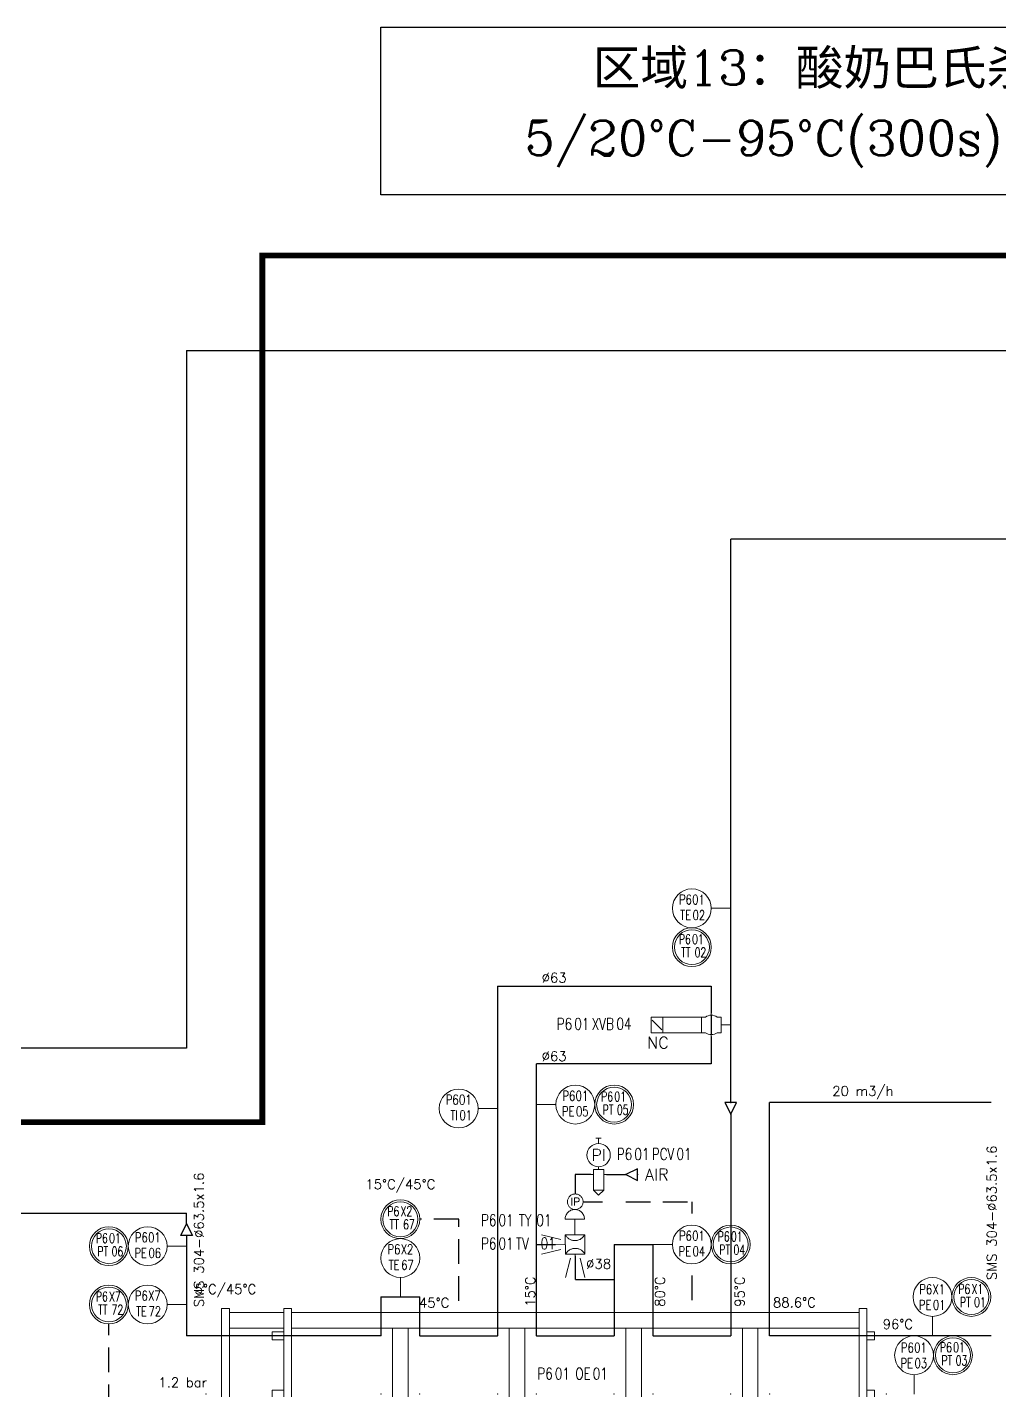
# Model space of a CAD drawing. Header units: inches. Extents: x 12478 to 14012, y 23909 to 24899.
# Drawn here: x 12968.3 to 13218.5, y 24528.4 to 24879.3 of the extents above; entities that cross this region are included whole.
import ezdxf
from ezdxf.enums import TextEntityAlignment as Align

# ---------------------------------------------------------------- set-up
doc = ezdxf.new("R2010")
doc.units = ezdxf.units.IN
doc.header["$MEASUREMENT"] = 0
doc.linetypes.add('ACAD_ISO02W100', pattern=[15, 12, -3])
doc.linetypes.add('DASHED2', pattern=[9.525, 6.35, -3.175])
for name, color, linetype, lineweight in [('19 Pipe Process', 30, 'Continuous', 30), ('31 Equipment', 7, 'Continuous', 9), ('33 Instruments Labels', 7, 'Continuous', 9)]:
    doc.layers.add(name, color=color, linetype=linetype, lineweight=lineweight)
for name, color, linetype in [('LIAISON INSTRUMENTATION', 140, 'DASHED2'), ('MATERIEL-DIVERS', 7, 'Continuous'), ('REGUL', 140, 'DASHED2'), ('REPERES', 7, 'Continuous'), ('techn-data', 7, 'Continuous'), ('TEXTES', 7, 'Continuous'), ('TITRE', 7, 'Continuous'), ('TUYAUTERIE-AIR INSTRUMENT', 3, 'Continuous'), ('TUYAUTERIE-EAU', 5, 'Continuous'), ('TUYAUTERIE-PROCESS', 30, 'Continuous'), ('TXT_ENG', 7, 'Continuous'), ('TXT_FR', 7, 'Continuous'), ('ZN', 1, 'Continuous')]:
    doc.layers.add(name, color=color, linetype=linetype)
doc.layers.get('33 Instruments Labels').off()
doc.layers.get('REPERES').off()
doc.styles.add('ROMANC', font='romanc')
doc.styles.add('ROMANS', font='ROMANS.SHX')

# ---------------------------------------------------------------- blocks, each defined once
blk = doc.blocks.new('FLE23-A')
at = {"color": 7}
for p, q in [((0, 1.5), (-3, 0)), ((-3, 0), (0, -1.5)), ((0, -1.5), (0, 1.5))]:
    blk.add_line(p, q, dxfattribs=at)
at = {"layer": 'MATERIEL-DIVERS', "color": 7, "extrusion": (-1, 0, 0)}
blk.add_point((-3, 0), dxfattribs=at)
at = {"layer": 'MATERIEL-DIVERS', "color": 2}
for p in [(-3, 0), (0, 0)]:
    blk.add_point(p, dxfattribs=at)
at = {"layer": 'MATERIEL-DIVERS', "color": 7, "extrusion": (1, 0, 0)}
blk.add_point((0, 0), dxfattribs=at)
blk = doc.blocks.new('SMS-304-63')
at = {"layer": 'techn-data', "style": 'ROMANS'}
blk.add_text('SMS 304-%%C63.5x1.6', height=2.5, dxfattribs=at).set_placement((1.64, 2.84), align=Align.MIDDLE_CENTER)
blk = doc.blocks.new('APV-HEX-PLAT-15')
at = {"layer": '31 Equipment'}
for p, q in [((-1, 2), (-1, 37)), ((-1, 37), (1, 37)), ((1, 37), (1, 2)), ((1, 36), (15, 36)), ((15, 37), (15, 10)), ((17, 37), (15, 37)), ((17, 10), (17, 37)), ((17, 36), (163, 36)), ((163, 37), (163, 2)), ((165, 37), (163, 37)), ((165, 37), (165, 2)), ((15, 32), (1, 32)), ((17, 32), (163, 32)), ((43, 13), (43, 32)), ((47, 32), (47, 13)), ((73, 13), (73, 32)), ((77, 32), (77, 13)), ((103, 13), (103, 32)), ((107, 32), (107, 13)), ((133, 13), (133, 32)), ((137, 32), (137, 13)), ((12, 31), (12, 29)), ((15, 31), (12, 31)), ((12, 29), (15, 29)), ((165, 31), (167, 31)), ((167, 29), (165, 29)), ((167, 31), (167, 29)), ((12, 16), (15, 16)), ((12, 14), (12, 16)), ((165, 16), (167, 16)), ((167, 16), (167, 14)), ((15, 13), (1, 13)), ((1, 11), (15, 11)), ((15, 14), (12, 14)), ((17, 13), (163, 13)), ((17, 11), (163, 11)), ((167, 14), (165, 14)), ((15, 10), (17, 10)), ((-1, 6), (1, 6)), ((163, 6), (165, 6)), ((1, 2), (-1, 2)), ((163, 2), (165, 2))]:
    blk.add_line(p, q, dxfattribs=at)
at = {"layer": '31 Equipment', "ltscale": 38}
for p in [(-5, 30), (40, 30), (50, 30), (70, 30), (80, 30), (100, 30), (110, 30), (130, 30), (140, 30), (170, 30), (-5, 15), (40, 15), (50, 15), (70, 15), (80, 15), (100, 15), (110, 15), (130, 15), (140, 15), (170, 15)]:
    blk.add_point(p, dxfattribs=at)
at = {"layer": '31 Equipment'}
for points in [[(0.5, 2), (-0.5, 2), (0.5, 0), (-0.5, 0)], [(164.5, 2), (163.5, 2), (164.5, 0), (163.5, 0)]]:
    blk.add_trace(points, dxfattribs=at)
blk = doc.blocks.new('REPNORM')
at = {"layer": 'TEXTES', "style": 'ROMANS', "width": 0.75}
for tag, p in [('ZONE', (-9.75, -1.25)), ('SOUSZONE', (-5.25, -1.25)), ('ELEMENT', (0, -1.25)), ('NUM', (4.5, -1.25))]:
    blk.add_attdef(tag, p, '', height=3, dxfattribs=at)
blk = doc.blocks.new('APV-INS-M-L-TE')
at = {"layer": '31 Equipment', "color": 7}
blk.add_line((0, -5), (0, -10), dxfattribs=at)
blk.add_circle((0, 0), 5, dxfattribs=at)
blk = doc.blocks.new('APV-INS-F-L-TT')
at = {"layer": '31 Equipment'}
for radius in [5, 4.5]:
    blk.add_circle((0, 0), radius, dxfattribs=at)
blk = doc.blocks.new('APV-INS-M-L-PE')
at = {"layer": '31 Equipment', "color": 7}
blk.add_line((0, -5), (0, -10), dxfattribs=at)
blk.add_circle((0, 0), 5, dxfattribs=at)
blk = doc.blocks.new('APV-INS-F-L-PT')
at = {"layer": '31 Equipment'}
for radius in [5, 4.5]:
    blk.add_circle((0, 0), radius, dxfattribs=at)
blk = doc.blocks.new('REPINS')
at = {"layer": 'TEXTES', "style": 'ROMANS', "width": 0.75}
for tag, p in [('ZONE', (-3.3, 1)), ('SOUSZONE', (0.1, 1)), ('NUM', (0.2, -3))]:
    blk.add_attdef(tag, p, '', height=2.5, dxfattribs=at)
blk.add_attdef('ELEMENT', text='', height=2.5, dxfattribs=at).set_placement((-0.2, -3), align=Align.RIGHT)
blk = doc.blocks.new('REPINS2')
at = {"layer": 'TEXTES', "style": 'ROMANS', "width": 0.7}
for tag, p in [('ZONE', (-3.35, 0.8)), ('SOUSZONE', (0.05, 0.8)), ('NUM', (0.7, -2.6))]:
    blk.add_attdef(tag, p, '', height=2.5, dxfattribs=at)
blk.add_attdef('ELEMENT', text='', height=2.5, dxfattribs=at).set_placement((-1.56, -2.59), align=Align.CENTER)
blk = doc.blocks.new('FLE23')
at = {"color": 7}
for p, q in [((0, -1.5), (0, 1.5)), ((0, 1.5), (3, 0)), ((3, 0), (0, -1.5))]:
    blk.add_line(p, q, dxfattribs=at)
at = {"layer": 'MATERIEL-DIVERS', "color": 2}
for p in [(0, 0), (3, 0)]:
    blk.add_point(p, dxfattribs=at)
at = {"layer": 'MATERIEL-DIVERS', "color": 7, "extrusion": (-1, 0, 0)}
blk.add_point((0, 0), dxfattribs=at)
at = {"layer": 'MATERIEL-DIVERS', "color": 7, "extrusion": (1, 0, 0)}
blk.add_point((3, 0), dxfattribs=at)
blk = doc.blocks.new('APV-VLV-SSEAT-SW42-3')
at = {"layer": '31 Equipment', "ltscale": 38}
for p, q in [((1.25, 15.25), (-1.25, 12.75)), ((-2, 2.5), (-2, 1.5)), ((2, 2.5), (2, 1.5)), ((-2, -2.5), (-2, -1.5)), ((2, -2.5), (-2, -2.5)), ((-2, -2.5), (2, -2.5)), ((0, -2.5), (0, -5)), ((2, -2.5), (2, -1.5))]:
    blk.add_line(p, q, dxfattribs=at)
at = {"layer": '31 Equipment'}
for p, q in [((-4, 0), (-2.5, 0)), ((2.5, 0), (4, 0))]:
    blk.add_line(p, q, dxfattribs=at)
at = {"layer": '31 Equipment', "lineweight": 30}
blk.add_line((2.5, 0), (-2.5, 0), dxfattribs=at)
at = {"layer": '31 Equipment', "ltscale": 38}
for points in [[(-2, 12.5), (2, 12.5), (2, 15.5), (-2, 15.5)], [(-2, 2.5), (2, 2.5), (2, 12.5), (-2, 12.5)]]:
    blk.add_lwpolyline(points, close=True, dxfattribs=at)
for start, end in [(143.1301, 216.8699), (323.1301, 36.8699)]:
    blk.add_arc((0, 0), 2.5, start, end, dxfattribs=at)
blk = doc.blocks.new('REPNORM1')
at = {"layer": 'TEXTES', "style": 'ROMANS', "width": 0.75}
for tag, p in [('ZONE', (-9.75, -1.25)), ('SOUSZONE', (-5.25, -1.25)), ('ELEMENT', (-0.75, -1.25)), ('NUM', (5.59, -1.22))]:
    blk.add_attdef(tag, p, '', height=3, dxfattribs=at)
blk = doc.blocks.new('APV-INS-M-L-TI')
at = {"layer": '31 Equipment', "color": 7}
blk.add_line((0, -5), (0, -10), dxfattribs=at)
blk.add_circle((0, 0), 5, dxfattribs=at)
blk = doc.blocks.new('APV-PNE-GEN-PRESREGL-1')
at = {"layer": '31 Equipment', "color": 7}
for p, q in [((-0.67, 9.33), (0.67, 9.33)), ((0, 8), (0, 9.33)), ((-1.33, 0), (-2, 0)), ((-1.33, -4), (-1.33, 1.33)), ((-1.33, 1.33), (1.33, 1.33)), ((1.33, 1.33), (1.33, -4)), ((1.33, 0), (2, 0)), ((-1.33, -4), (0, -5.33)), ((1.33, -4), (-1.33, -4)), ((0, -5.33), (1.33, -4))]:
    blk.add_line(p, q, dxfattribs=at)
at = {"layer": '31 Equipment'}
blk.add_line((0, 2), (0, 1.33), dxfattribs=at)
blk.add_circle((0, 5), 3, dxfattribs=at)
at = {"layer": '31 Equipment', "style": 'ROMANS'}
blk.add_text('PI', height=3, dxfattribs=at).set_placement((0, 5), align=Align.MIDDLE)
blk = doc.blocks.new('APV-VLV-IPCNV-GEN-1')
at = {"layer": '31 Equipment', "linetype": 'ACAD_ISO02W100', "ltscale": 38}
blk.add_circle((0, 0), 2, dxfattribs=at)
at = {"layer": '31 Equipment', "style": 'ROMANS'}
blk.add_text('IP', height=2, dxfattribs=at).set_placement((0, 0), align=Align.MIDDLE)
blk = doc.blocks.new('APV-FCE-GEN-REDCON-1')
at = {"layer": '31 Equipment', "color": 7}
for p, q in [((-2.5, 2.5), (2.5, 1.25)), ((2.5, 1.25), (2.5, 1.25)), ((2.5, -1.25), (-2.5, -2.5))]:
    blk.add_line(p, q, dxfattribs=at)
blk = doc.blocks.new('APV-VLV-MODUL-RG+RGE-2')
at = {"layer": '31 Equipment', "linetype": 'ACAD_ISO02W100', "ltscale": 38}
for p, q in [((2.5, 6.5), (-2.5, 6.5)), ((0, 2.5), (0, 6.5)), ((2.5, 2.5), (-2.5, 2.5)), ((-2.5, 2.5), (-2.5, -2.5)), ((2.5, -2.5), (2.5, 2.5)), ((2.5, 0), (5, 0)), ((-2.5, -2.5), (2.5, -2.5)), ((0, -2.5), (0, -5))]:
    blk.add_line(p, q, dxfattribs=at)
for centre, radius, start, end in [((0, 6.5), 2.5, 0, 180), ((0, 3.83), 2.83, 208.0725, 331.9275), ((0, -3.83), 2.83, 28.0725, 151.9275)]:
    blk.add_arc(centre, radius, start, end, dxfattribs=at)

msp = doc.modelspace()

# ---------------------------------------------------------------- linework, layer by layer
at = {"layer": '19 Pipe Process'}
for p, q in [((13009.26, 24796.1), (13009.26, 24616.6)), ((13009.26, 24616.6), (12539.61, 24616.6))]:
    msp.add_line(p, q, dxfattribs=at)
msp.add_lwpolyline([(13009.26, 24796.1), (13900.36, 24796.1)], dxfattribs=at)
at = {"layer": 'LIAISON INSTRUMENTATION'}
for p, q in [((13111.28, 24577.06), (13116.28, 24577.06)), ((13122.28, 24577.06), (13139.3, 24577.06)), ((13079.28, 24572.56), (13069.28, 24572.56)), ((13079.28, 24551.56), (13079.28, 24572.56)), ((12989.28, 24485.62), (12989.28, 24545.62))]:
    msp.add_line(p, q, dxfattribs=at)
at = {"layer": 'MATERIEL-DIVERS'}
msp.add_lwpolyline([(13389.83, 24879.25), (13389.83, 24836.13), (13059.27, 24836.13), (13059.27, 24879.25)], close=True, dxfattribs=at)
at = {"layer": 'REGUL'}
for p, q in [((13139.3, 24577.06), (13139.3, 24574.06)), ((13139.3, 24558.06), (13139.3, 24551.56))]:
    msp.add_line(p, q, dxfattribs=at)
at = {"layer": 'TUYAUTERIE-AIR INSTRUMENT'}
for p, q in [((13113.28, 24584.06), (13109.28, 24584.06)), ((13109.28, 24584.06), (13109.28, 24579.06)), ((13117.28, 24584.06), (13122.28, 24584.06))]:
    msp.add_line(p, q, dxfattribs=at)
at = {"layer": 'TUYAUTERIE-EAU'}
for p, q in [((13159.28, 24542.56), (13159.28, 24602.56)), ((13216.28, 24602.56), (13159.28, 24602.56)), ((13216.28, 24542.56), (13159.28, 24542.56))]:
    msp.add_line(p, q, dxfattribs=at)
at = {"layer": 'TUYAUTERIE-PROCESS'}
for p, q in [((13149.28, 24602.58), (13149.28, 24747.56)), ((13432.28, 24747.56), (13149.28, 24747.56)), ((13089.28, 24632.56), (13089.28, 24542.58)), ((13089.28, 24632.56), (13144.28, 24632.56)), ((13144.28, 24632.56), (13144.28, 24625.56)), ((13144.28, 24619.56), (13144.28, 24612.56)), ((13099.28, 24542.56), (13099.28, 24612.56)), ((13144.28, 24612.56), (13099.28, 24612.56)), ((13149.28, 24599.56), (13149.28, 24542.56)), ((12902.28, 24574.1), (13009.28, 24574.1)), ((13009.28, 24571.41), (13009.28, 24574.1)), ((13009.28, 24568.41), (13009.28, 24542.56)), ((13104.23, 24566.01), (13099.28, 24566.01)), ((13119.28, 24566.06), (13129.28, 24566.06)), ((13119.28, 24566.06), (13119.28, 24542.58)), ((13129.28, 24542.56), (13129.28, 24566.06)), ((13109.28, 24563.06), (13109.28, 24557.06)), ((13109.3, 24557.06), (13119.28, 24557.06)), ((13059.28, 24552.56), (13069.28, 24552.56)), ((13059.28, 24552.56), (13059.28, 24542.56)), ((13069.28, 24542.56), (13069.28, 24552.56)), ((13059.28, 24542.56), (13009.28, 24542.56)), ((13069.28, 24542.56), (13089.28, 24542.56)), ((13099.28, 24542.56), (13119.28, 24542.56)), ((13129.28, 24542.56), (13149.28, 24542.56))]:
    msp.add_line(p, q, dxfattribs=at)
at = {"layer": 'ZN', "const_width": 1.5}
msp.add_lwpolyline([(12478.5, 24597.54), (13028.76, 24597.54), (13028.76, 24820.54), (13635.97, 24820.54), (13635.97, 24350.51), (13547.76, 24350.51), (13547.76, 23910.24), (12478.5, 23910.24)], close=True, dxfattribs=at)

# ---------------------------------------------------------------- block references
at = {"layer": '31 Equipment', "rotation": 90}
for name, p in [('APV-VLV-SSEAT-SW42-3', (13144.28, 24622.56)), ('APV-INS-M-L-TI', (13079.28, 24601.06)), ('APV-FCE-GEN-REDCON-1', (13109.28, 24560.06))]:
    msp.add_blockref(name, p, dxfattribs=at)
at = {"layer": '31 Equipment'}
for name, p in [('APV-PNE-GEN-PRESREGL-1', (13115.28, 24584.06)), ('APV-VLV-IPCNV-GEN-1', (13109.28, 24577.06)), ('APV-FCE-GEN-REDCON-1', (13103.09, 24566.06)), ('APV-HEX-PLAT-15', (13019.28, 24512.56))]:
    msp.add_blockref(name, p, dxfattribs=at)
at = {"layer": '31 Equipment', "xscale": -1, "rotation": 0.5729530205666133}
msp.add_blockref('APV-VLV-MODUL-RG+RGE-2', (13109.23, 24566.06), dxfattribs=at)
at = {"layer": '33 Instruments Labels'}
for name, p, rotation in [('APV-INS-M-L-TE', (13139.28, 24652.56), 90), ('APV-INS-M-L-PE', (13109.28, 24602.06), 270), ('APV-INS-M-L-PE', (12999.28, 24565.62), 90), ('APV-INS-M-L-PE', (13139.28, 24566.06), 270), ('APV-INS-M-L-TE', (12999.28, 24550.62), 90)]:
    msp.add_blockref(name, p, dxfattribs=dict(at, rotation=rotation))
for name, p in [('APV-INS-F-L-TT', (13139.28, 24642.56)), ('APV-INS-F-L-PT', (13119.28, 24602.06)), ('APV-INS-F-L-TT', (13064.28, 24572.56)), ('APV-INS-F-L-PT', (12989.28, 24565.62)), ('APV-INS-F-L-PT', (13149.28, 24566.06)), ('APV-INS-M-L-TE', (13064.28, 24562.56)), ('APV-INS-M-L-PE', (13201.19, 24552.56)), ('APV-INS-F-L-PT', (13211.19, 24552.56)), ('APV-INS-F-L-TT', (12989.28, 24550.62)), ('APV-INS-M-L-PE', (13196.45, 24537.56)), ('APV-INS-F-L-PT', (13206.45, 24537.56))]:
    msp.add_blockref(name, p, dxfattribs=at)
at = {"layer": 'MATERIEL-DIVERS', "rotation": 90}
for name, p in [('FLE23-A', (13149.28, 24602.56)), ('FLE23', (13009.28, 24568.41))]:
    msp.add_blockref(name, p, dxfattribs=at)
at = {"layer": 'REPERES'}
for name, p, values in [('REPINS', (13139.28, 24652.56), {'ZONE': 'P6', 'SOUSZONE': '01', 'ELEMENT': 'TE', 'NUM': '02'}), ('REPINS2', (13139.28, 24642.56), {'ZONE': 'P6', 'SOUSZONE': '01', 'NUM': '02', 'ELEMENT': 'TT'}), ('REPNORM1', (13114.28, 24622.56), {'ZONE': 'P6', 'SOUSZONE': '01', 'ELEMENT': 'XVB', 'NUM': '04'}), ('REPINS', (13079.28, 24601.06), {'ZONE': 'P6', 'SOUSZONE': '01', 'ELEMENT': 'TI', 'NUM': '01'}), ('REPINS', (13109.28, 24602.06), {'ZONE': 'P6', 'SOUSZONE': '01', 'ELEMENT': 'PE', 'NUM': '05'}), ('REPINS2', (13119.28, 24602.06), {'ZONE': 'P6', 'SOUSZONE': '01', 'NUM': '05', 'ELEMENT': 'PT'}), ('REPNORM1', (13129.74, 24589.06), {'ZONE': 'P6', 'SOUSZONE': '01', 'ELEMENT': 'PCV', 'NUM': '01'}), ('REPINS2', (13064.28, 24572.56), {'ZONE': 'P6', 'SOUSZONE': 'X2', 'NUM': '67', 'ELEMENT': 'TT'}), ('REPNORM', (13094.78, 24572.06), {'ZONE': 'P6', 'SOUSZONE': '01', 'ELEMENT': 'TY', 'NUM': '01'}), ('REPINS2', (12989.28, 24565.62), {'ZONE': 'P6', 'SOUSZONE': '01', 'NUM': '06', 'ELEMENT': 'PT'}), ('REPINS', (12999.28, 24565.62), {'ZONE': 'P6', 'SOUSZONE': '01', 'ELEMENT': 'PE', 'NUM': '06'}), ('REPINS', (13139.28, 24566.06), {'ZONE': 'P6', 'SOUSZONE': '01', 'ELEMENT': 'PE', 'NUM': '04'}), ('REPINS2', (13149.28, 24566.06), {'ZONE': 'P6', 'SOUSZONE': '01', 'NUM': '04', 'ELEMENT': 'PT'}), ('REPINS', (13064.28, 24562.56), {'ZONE': 'P6', 'SOUSZONE': 'X2', 'ELEMENT': 'TE', 'NUM': '67'}), ('REPNORM1', (13094.78, 24566.06), {'ZONE': 'P6', 'SOUSZONE': '01', 'ELEMENT': 'TV', 'NUM': '01'}), ('REPINS2', (12989.28, 24550.62), {'ZONE': 'P6', 'SOUSZONE': 'X7', 'NUM': '72', 'ELEMENT': 'TT'}), ('REPINS', (12999.28, 24550.62), {'ZONE': 'P6', 'SOUSZONE': 'X7', 'ELEMENT': 'TE', 'NUM': '72'}), ('REPINS', (13201.11, 24552.27), {'ZONE': 'P6', 'SOUSZONE': 'X1', 'ELEMENT': 'PE', 'NUM': '01'}), ('REPINS2', (13211.19, 24552.56), {'ZONE': 'P6', 'SOUSZONE': 'X1', 'NUM': '01', 'ELEMENT': 'PT'}), ('REPINS', (13196.37, 24537.27), {'ZONE': 'P6', 'SOUSZONE': '01', 'ELEMENT': 'PE', 'NUM': '03'}), ('REPINS2', (13206.45, 24537.56), {'ZONE': 'P6', 'SOUSZONE': '01', 'NUM': '03', 'ELEMENT': 'PT'}), ('REPNORM', (13109.28, 24532.56), {'ZONE': 'P6', 'SOUSZONE': '01', 'ELEMENT': 'OE', 'NUM': '01'})]:
    msp.add_blockref(name, p, dxfattribs=at).add_auto_attribs(values)
at = {"layer": 'techn-data', "rotation": 90}
for p in [(13219.28, 24572.56), (13015.28, 24565.6)]:
    msp.add_blockref('SMS-304-63', p, dxfattribs=at)
at = {"layer": 'TITRE', "xscale": -1}
msp.add_blockref('FLE23', (13125.28, 24584.06), dxfattribs=at)

# ---------------------------------------------------------------- texts
at = {"layer": 'techn-data', "style": 'ROMANS'}
for s, p in [('%%C63', (13103.83, 24634.7)), ('%%C63', (13103.83, 24614.5)), ('%%C38', (13115.28, 24561.06))]:
    msp.add_text(s, height=2.5, dxfattribs=at).set_placement(p, align=Align.MIDDLE_CENTER)
at = {"layer": 'techn-data', "color": 1, "style": 'ROMANS'}
for s, p in [('20 m3/h', (13183.28, 24605.56)), ('15°C/45°C', (13064.28, 24581.56)), ('5°C/45°C', (13019.28, 24554.56)), ('45°C', (13072.97, 24551.06)), ('88.6°C', (13165.66, 24551.13)), ('96°C', (13192.28, 24545.56)), ('1.2 bar', (13008.28, 24530.56))]:
    msp.add_text(s, height=2.5, dxfattribs=at).set_placement(p, align=Align.MIDDLE_CENTER)
for s, p in [('15°C', (13097.7, 24553.93)), ('80°C', (13131.07, 24553.93)), ('95°C', (13151.56, 24553.93))]:
    msp.add_text(s, height=2.5, rotation=90, dxfattribs=at).set_placement(p, align=Align.MIDDLE_CENTER)
at = {"layer": 'TEXTES', "style": 'ROMANS'}
msp.add_text('NC', height=3, dxfattribs=at).set_placement((13127.81, 24616.5))
at = {"layer": 'TXT_ENG', "style": 'ROMANS'}
msp.add_text('AIR', height=3, dxfattribs=at).set_placement((13130.27, 24584.06), align=Align.MIDDLE)
at = {"layer": 'TXT_FR', "style": 'ROMANC'}
msp.add_text('5/20%%DC-95%%DC(300s)-125/137%%DC-45/5%%DC', height=9, dxfattribs=at).set_placement((13223.75, 24850.08), align=Align.MIDDLE)
at = {"layer": 'TXT_FR', "insert": (13219.59, 24867.8), "char_height": 9, "width": 294.206, "attachment_point": 5, "style": 'ROMANC'}
msp.add_mtext('{\\fSimSun|b0|i0|c134|p2;区域}13{\\fSimSun|b0|i0|c134|p2;：酸奶巴氏杀菌机\\fSimSun|b0|i0|c0|p2;3\\fSimSun|b0|i0|c134|p2;# 20 000L/H}', dxfattribs=at)

doc.saveas('drawing.dxf')
